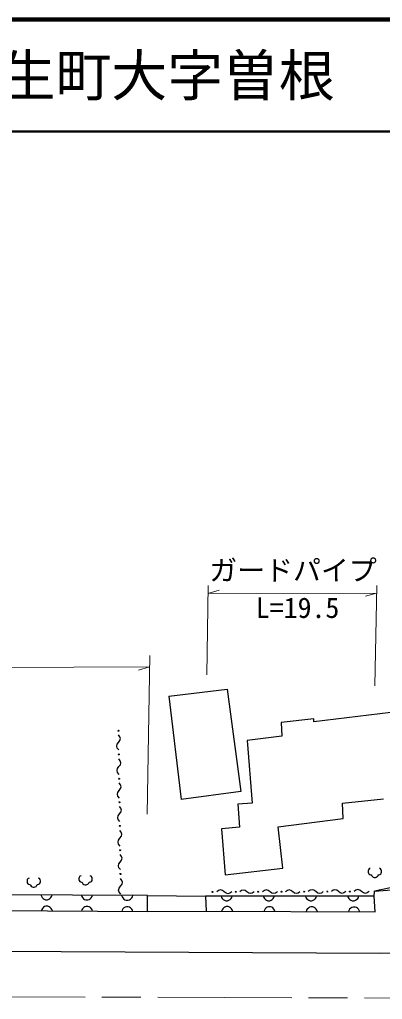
# Model space of a CAD drawing. Units: millimetres, scale not verified. Extents: x 40000 to 680000, y 20000 to 380000.
# Drawn here: x 426810 to 459294, y 292375 to 380000 of the extents above; entities that cross this region are included whole.
import ezdxf
from ezdxf.enums import TextEntityAlignment as Align

# ---------------------------------------------------------------- set-up
doc = ezdxf.new("R2010")
doc.units = ezdxf.units.MM
doc.header["$LTSCALE"] = 1000
doc.linetypes.add('CHAIN', pattern=[18.5, 12, -1.5, 3.5, -1.5])
for name, color, linetype, lineweight in [('M-BGD', 7, 'Continuous', 25), ('M-BMK', 2, 'CHAIN', 13), ('M-STR-HTXT', 7, 'Continuous', 13), ('M-TTL', 2, 'Continuous', 140), ('M-TTL-LINE', 7, 'Continuous', 50)]:
    doc.layers.add(name, color=color, linetype=linetype, lineweight=lineweight)
doc.layers.add('M-TTL-TXT', color=7, linetype='Continuous')
doc.styles.add('ＭＳ ゴシック', font='')
doc.styles.get('ＭＳ ゴシック').set_extended_font_data('MS Gothic')

msp = doc.modelspace()

# ---------------------------------------------------------------- linework, layer by layer
at = {"layer": 'M-BGD'}
for p, q in [((440186, 319502), (445401, 320115)), ((445401, 320115), (446628, 310974)), ((440186, 319502), (441290, 310238)), ((461041, 318156), (453157, 317213)), ((453157, 317465), (450235, 317151)), ((453157, 317213), (453157, 317465)), ((450235, 317151), (450298, 315926)), ((435795, 315863), (435667, 316029)), ((435676, 315357), (435800, 315527)), ((435839, 315695), (435795, 315863)), ((435800, 315527), (435839, 315695)), ((450298, 315926), (447188, 315533)), ((447188, 315533), (447627, 309910)), ((435513, 315019), (435552, 315187)), ((435557, 314851), (435513, 315019)), ((435552, 315187), (435676, 315357)), ((435685, 314685), (435557, 314851)), ((435830, 313719), (435696, 313893)), ((435877, 313544), (435830, 313719)), ((435534, 312835), (435576, 313011)), ((435581, 312660), (435534, 312835)), ((435576, 313011), (435706, 313189)), ((435706, 313189), (435835, 313367)), ((435835, 313367), (435877, 313544)), ((435715, 312485), (435581, 312660)), ((435854, 311563), (435726, 311729)), ((435735, 311057), (435858, 311227)), ((435898, 311396), (435854, 311563)), ((435858, 311227), (435898, 311396)), ((435571, 310719), (435611, 310888)), ((435616, 310552), (435571, 310719)), ((435611, 310888), (435735, 311057)), ((435744, 310386), (435616, 310552)), ((446628, 310974), (441290, 310238)), ((455729, 309932), (459404, 310309)), ((435882, 309463), (435754, 309630)), ((435927, 309296), (435882, 309463)), ((447627, 309910), (446340, 309848)), ((446340, 309848), (446497, 307774)), ((455791, 308550), (455729, 309932)), ((435600, 308619), (435640, 308788)), ((435644, 308452), (435600, 308619)), ((435640, 308788), (435763, 308958)), ((435773, 308286), (435644, 308452)), ((435763, 308958), (435887, 309127)), ((435887, 309127), (435927, 309296)), ((449949, 307796), (455791, 308550)), ((446497, 307774), (444895, 307617)), ((444895, 307617), (445206, 303524)), ((450389, 304120), (449949, 307796)), ((435663, 306612), (435793, 306790)), ((435918, 307320), (435783, 307494)), ((435793, 306790), (435923, 306968)), ((435964, 307144), (435918, 307320)), ((435923, 306968), (435964, 307144)), ((435622, 306435), (435663, 306612)), ((435668, 306260), (435622, 306435)), ((435803, 306086), (435668, 306260)), ((435941, 305164), (435813, 305330)), ((435985, 304996), (435941, 305164)), ((435946, 304828), (435985, 304996)), ((435659, 304320), (435698, 304488)), ((435703, 304152), (435659, 304320)), ((435698, 304488), (435822, 304658)), ((435831, 303986), (435703, 304152)), ((435822, 304658), (435946, 304828)), ((445206, 303524), (450389, 304120)), ((458207, 304103), (458111, 304055)), ((469335, 304291), (458573, 302053)), ((459119, 304055), (459023, 304103)), ((427667, 303229), (427571, 303181)), ((428579, 303181), (428483, 303229)), ((432143, 303289), (432119, 303193)), ((432119, 303193), (432119, 303097)), ((432215, 303385), (432143, 303289)), ((432311, 303433), (432215, 303385)), ((433223, 303385), (433127, 303433)), ((433295, 303289), (433223, 303385)), ((433319, 303193), (433295, 303289)), ((433319, 303097), (433319, 303193)), ((435976, 303020), (435842, 303194)), ((458039, 303959), (458015, 303863)), ((458015, 303863), (458015, 303767)), ((458015, 303767), (458039, 303671)), ((458111, 304055), (458039, 303959)), ((458039, 303671), (458087, 303599)), ((458087, 303599), (458159, 303551)), ((458159, 303551), (458255, 303527)), ((458255, 303527), (458303, 303527)), ((458303, 303527), (458327, 303455)), ((458327, 303455), (458375, 303383)), ((458375, 303383), (458471, 303311)), ((458471, 303311), (458567, 303287)), ((458567, 303287), (458663, 303287)), ((458663, 303287), (458735, 303311)), ((458735, 303311), (458831, 303359)), ((458831, 303359), (458879, 303407)), ((458879, 303407), (458903, 303455)), ((458903, 303455), (458927, 303527)), ((458927, 303527), (458975, 303527)), ((458975, 303527), (459071, 303551)), ((459071, 303551), (459143, 303599)), ((459191, 303959), (459119, 304055)), ((459143, 303599), (459191, 303671)), ((459215, 303863), (459191, 303959)), ((459191, 303671), (459215, 303767)), ((459215, 303767), (459215, 303863)), ((427499, 303085), (427475, 302989)), ((427475, 302989), (427475, 302893)), ((427475, 302893), (427499, 302797)), ((427571, 303181), (427499, 303085)), ((427499, 302797), (427547, 302725)), ((427547, 302725), (427619, 302677)), ((427619, 302677), (427715, 302653)), ((427715, 302653), (427763, 302653)), ((427763, 302653), (427787, 302581)), ((427787, 302581), (427835, 302509)), ((427835, 302509), (427931, 302437)), ((427931, 302437), (428027, 302413)), ((428027, 302413), (428123, 302413)), ((428123, 302413), (428195, 302437)), ((428195, 302437), (428291, 302485)), ((428291, 302485), (428339, 302533)), ((428339, 302533), (428363, 302581)), ((428363, 302581), (428387, 302653)), ((428387, 302653), (428435, 302653)), ((428435, 302653), (428531, 302677)), ((428531, 302677), (428603, 302725)), ((428651, 303085), (428579, 303181)), ((428603, 302725), (428651, 302797)), ((428675, 302989), (428651, 303085)), ((428651, 302797), (428675, 302893)), ((428675, 302893), (428675, 302989)), ((432119, 303097), (432143, 303001)), ((432143, 303001), (432191, 302929)), ((432191, 302929), (432263, 302881)), ((432263, 302881), (432359, 302857)), ((432359, 302857), (432407, 302857)), ((432407, 302857), (432431, 302785)), ((432431, 302785), (432479, 302713)), ((432479, 302713), (432575, 302641)), ((432575, 302641), (432671, 302617)), ((432671, 302617), (432767, 302617)), ((432767, 302617), (432839, 302641)), ((432839, 302641), (432935, 302689)), ((432935, 302689), (432983, 302737)), ((432983, 302737), (433007, 302785)), ((433007, 302785), (433031, 302857)), ((433031, 302857), (433079, 302857)), ((433079, 302857), (433175, 302881)), ((433175, 302881), (433247, 302929)), ((433247, 302929), (433295, 303001)), ((433295, 303001), (433319, 303097)), ((435680, 302136), (435722, 302312)), ((435722, 302312), (435852, 302490)), ((435852, 302490), (435981, 302668)), ((436023, 302845), (435976, 303020)), ((435981, 302668), (436023, 302845)), ((458573, 302053), (464858, 302509)), ((438255, 301661), (398508, 301888)), ((428721, 301715), (428760, 301595)), ((428760, 301595), (428820, 301495)), ((428820, 301495), (428919, 301394)), ((429519, 301391), (429620, 301490)), ((429620, 301490), (429680, 301590)), ((429680, 301590), (429721, 301710)), ((432335, 301695), (432374, 301574)), ((432374, 301574), (432433, 301474)), ((432433, 301474), (432533, 301373)), ((433133, 301370), (433233, 301469)), ((433233, 301469), (433294, 301569)), ((433294, 301569), (433335, 301689)), ((435727, 301961), (435680, 302136)), ((435861, 301786), (435727, 301961)), ((435948, 301674), (435987, 301554)), ((435987, 301554), (436047, 301453)), ((436047, 301453), (436146, 301353)), ((436746, 301349), (436847, 301449)), ((436847, 301449), (436907, 301548)), ((436907, 301548), (436948, 301668)), ((438255, 300227), (438255, 301661)), ((438255, 301661), (443460, 301622)), ((458568, 301622), (443460, 301622)), ((443460, 301622), (443500, 300258)), ((444626, 302118), (444459, 301992)), ((444794, 302161), (444626, 302118)), ((444962, 302119), (444794, 302161)), ((444849, 301622), (444889, 301502)), ((444889, 301502), (444949, 301402)), ((445131, 301994), (444962, 302119)), ((445299, 301868), (445131, 301994)), ((445467, 301826), (445299, 301868)), ((445635, 301869), (445467, 301826)), ((445803, 301995), (445635, 301869)), ((445749, 301402), (445809, 301502)), ((445809, 301502), (445849, 301622)), ((446682, 302117), (446523, 301997)), ((446842, 302157), (446682, 302117)), ((447002, 302118), (446842, 302157)), ((447163, 301998), (447002, 302118)), ((447323, 301879), (447163, 301998)), ((447483, 301839), (447323, 301879)), ((447643, 301879), (447483, 301839)), ((447803, 302000), (447643, 301879)), ((448726, 302128), (448559, 302001)), ((448626, 301622), (448666, 301502)), ((448666, 301502), (448726, 301402)), ((448894, 302170), (448726, 302128)), ((449062, 302129), (448894, 302170)), ((449231, 302003), (449062, 302129)), ((449399, 301877), (449231, 302003)), ((449567, 301836), (449399, 301877)), ((449526, 301402), (449586, 301502)), ((449735, 301878), (449567, 301836)), ((449586, 301502), (449626, 301622)), ((449903, 302004), (449735, 301878)), ((450782, 302126), (450623, 302006)), ((450942, 302167), (450782, 302126)), ((451102, 302127), (450942, 302167)), ((451263, 302007), (451102, 302127)), ((451423, 301888), (451263, 302007)), ((451583, 301848), (451423, 301888)), ((451743, 301889), (451583, 301848)), ((451903, 302009), (451743, 301889)), ((452402, 301622), (452442, 301502)), ((452442, 301502), (452502, 301402)), ((452826, 302137), (452659, 302011)), ((452994, 302179), (452826, 302137)), ((453162, 302138), (452994, 302179)), ((453331, 302012), (453162, 302138)), ((453302, 301402), (453362, 301502)), ((453499, 301887), (453331, 302012)), ((453362, 301502), (453402, 301622)), ((453667, 301845), (453499, 301887)), ((453835, 301887), (453667, 301845)), ((454003, 302014), (453835, 301887)), ((454882, 302136), (454723, 302015)), ((455042, 302176), (454882, 302136)), ((455202, 302136), (455042, 302176)), ((455363, 302017), (455202, 302136)), ((455523, 301897), (455363, 302017)), ((455683, 301858), (455523, 301897)), ((455843, 301898), (455683, 301858)), ((456003, 302018), (455843, 301898)), ((456179, 301622), (456219, 301502)), ((456219, 301502), (456279, 301402)), ((456926, 302146), (456759, 302020)), ((457094, 302189), (456926, 302146)), ((457079, 301402), (457139, 301502)), ((457262, 302147), (457094, 302189)), ((457139, 301502), (457179, 301622)), ((457431, 302021), (457262, 302147)), ((457599, 301896), (457431, 302021)), ((457767, 301854), (457599, 301896)), ((457935, 301897), (457767, 301854)), ((458103, 302023), (457935, 301897)), ((458568, 301622), (458573, 302053)), ((458653, 300210), (458568, 301622)), ((428950, 300611), (428849, 300512)), ((428919, 301394), (429019, 301334)), ((429050, 300670), (428950, 300611)), ((429019, 301334), (429139, 301293)), ((429170, 300709), (429050, 300670)), ((429139, 301293), (429299, 301292)), ((429330, 300708), (429170, 300709)), ((429299, 301292), (429419, 301331)), ((429450, 300667), (429330, 300708)), ((429419, 301331), (429519, 301391)), ((429550, 300607), (429450, 300667)), ((429649, 300506), (429550, 300607)), ((432553, 300586), (432452, 300487)), ((432533, 301373), (432632, 301313)), ((432653, 300645), (432553, 300586)), ((432632, 301313), (432752, 301272)), ((432773, 300685), (432653, 300645)), ((432752, 301272), (432912, 301271)), ((432933, 300683), (432773, 300685)), ((432912, 301271), (433032, 301311)), ((433053, 300643), (432933, 300683)), ((433032, 301311), (433133, 301370)), ((433153, 300582), (433053, 300643)), ((433252, 300481), (433153, 300582)), ((436155, 300561), (436055, 300462)), ((436146, 301353), (436246, 301292)), ((436256, 300620), (436155, 300561)), ((436246, 301292), (436365, 301251)), ((436376, 300660), (436256, 300620)), ((436365, 301251), (436525, 301251)), ((436536, 300659), (436376, 300660)), ((436525, 301251), (436646, 301290)), ((436656, 300618), (436536, 300659)), ((436646, 301290), (436746, 301349)), ((436755, 300557), (436656, 300618)), ((436855, 300456), (436755, 300557)), ((444949, 301402), (445049, 301302)), ((445095, 300573), (444995, 300474)), ((445049, 301302), (445149, 301242)), ((445196, 300633), (445095, 300573)), ((445149, 301242), (445269, 301202)), ((445316, 300673), (445196, 300633)), ((445269, 301202), (445429, 301202)), ((445476, 300672), (445316, 300673)), ((445429, 301202), (445549, 301242)), ((445596, 300632), (445476, 300672)), ((445549, 301242), (445649, 301302)), ((445695, 300571), (445596, 300632)), ((445649, 301302), (445749, 301402)), ((445795, 300471), (445695, 300571)), ((448726, 301402), (448826, 301302)), ((448883, 300561), (448783, 300462)), ((448826, 301302), (448926, 301242)), ((448984, 300621), (448883, 300561)), ((448926, 301242), (449046, 301202)), ((449104, 300661), (448984, 300621)), ((449046, 301202), (449206, 301202)), ((449264, 300660), (449104, 300661)), ((449206, 301202), (449326, 301242)), ((449384, 300620), (449264, 300660)), ((449326, 301242), (449426, 301302)), ((449483, 300559), (449384, 300620)), ((449426, 301302), (449526, 301402)), ((449583, 300459), (449483, 300559)), ((452502, 301402), (452602, 301302)), ((452602, 301302), (452702, 301242)), ((452772, 300609), (452671, 300549)), ((452702, 301242), (452822, 301202)), ((452892, 300649), (452772, 300609)), ((452822, 301202), (452982, 301202)), ((453052, 300648), (452892, 300649)), ((452982, 301202), (453102, 301242)), ((453172, 300608), (453052, 300648)), ((453102, 301242), (453202, 301302)), ((453271, 300547), (453172, 300608)), ((453202, 301302), (453302, 301402)), ((456279, 301402), (456379, 301302)), ((456379, 301302), (456479, 301242)), ((456560, 300597), (456460, 300537)), ((456479, 301242), (456599, 301202)), ((456680, 300637), (456560, 300597)), ((456599, 301202), (456759, 301202)), ((456840, 300636), (456680, 300637)), ((456759, 301202), (456879, 301242)), ((456960, 300596), (456840, 300636)), ((456879, 301242), (456979, 301302)), ((457060, 300535), (456960, 300596)), ((456979, 301302), (457079, 301402)), ((398623, 300500), (438255, 300227)), ((428788, 300412), (428747, 300292)), ((428849, 300512), (428788, 300412)), ((429708, 300406), (429649, 300506)), ((429747, 300285), (429708, 300406)), ((432391, 300387), (432350, 300267)), ((432452, 300487), (432391, 300387)), ((433311, 300381), (433252, 300481)), ((433350, 300261), (433311, 300381)), ((435994, 300362), (435953, 300243)), ((436055, 300462), (435994, 300362)), ((436914, 300356), (436855, 300456)), ((436953, 300236), (436914, 300356)), ((438255, 300227), (443500, 300258)), ((443500, 300258), (458653, 300210)), ((444935, 300374), (444894, 300254)), ((444995, 300474), (444935, 300374)), ((445855, 300371), (445795, 300471)), ((445894, 300251), (445855, 300371)), ((448723, 300362), (448682, 300242)), ((448783, 300462), (448723, 300362)), ((449643, 300359), (449583, 300459)), ((449682, 300239), (449643, 300359)), ((452511, 300350), (452470, 300230)), ((452571, 300450), (452511, 300350)), ((452671, 300549), (452571, 300450)), ((453371, 300447), (453271, 300547)), ((453431, 300347), (453371, 300447)), ((453470, 300227), (453431, 300347)), ((456299, 300338), (456259, 300218)), ((456359, 300438), (456299, 300338)), ((456460, 300537), (456359, 300438)), ((457159, 300435), (457060, 300535)), ((457219, 300335), (457159, 300435)), ((457259, 300215), (457219, 300335)), ((405881, 296787), (459084, 296510)), ((459084, 296510), (469139, 296752))]:
    msp.add_line(p, q, dxfattribs=at)
for centre, radius in [((435662, 316407), 42), ((435691, 314289), 44), ((435720, 312107), 42), ((435749, 310008), 42), ((435778, 307890), 44), ((435808, 305708), 42), ((435837, 303590), 44), ((444081, 301991), 42), ((446163, 301996), 40), ((448181, 302001), 42), ((450263, 302005), 40), ((452281, 302010), 42), ((454363, 302015), 40), ((456381, 302019), 42)]:
    msp.add_circle(centre, radius, dxfattribs=at)
at = {"layer": 'M-BMK'}
msp.add_line((402179, 292674), (501249, 292375), dxfattribs=at)
at = {"layer": 'M-STR-HTXT'}
for p, q in [((443683, 329379), (443560, 321404)), ((443672, 328677), (444672, 328959)), ((443672, 328677), (458768, 328706)), ((458768, 328706), (457768, 328424)), ((458780, 329397), (458623, 320406)), ((438468, 323122), (438223, 308949)), ((398604, 321936), (438451, 322110)), ((438451, 322110), (437452, 321826))]:
    msp.add_line(p, q, dxfattribs=at)
at = {"layer": 'M-TTL'}
msp.add_line((680000, 380000), (40000, 380000), dxfattribs=at)
at = {"layer": 'M-TTL-LINE'}
msp.add_line((40000, 370000), (680000, 370000), dxfattribs=at)

# ---------------------------------------------------------------- texts
at = {"layer": 'M-STR-HTXT', "style": 'ＭＳ ゴシック'}
for s, p in [('ガードパイプ ', (443787, 329288)), ('L=19.5', (447957, 325937))]:
    msp.add_text(s, height=1833, dxfattribs=at).set_placement(p, align=Align.BOTTOM_LEFT)
at = {"layer": 'M-TTL-TXT', "style": 'ＭＳ ゴシック'}
msp.add_text('熊毛郡平生町大字曽根', height=3666, dxfattribs=at).set_placement((405024, 375000), align=Align.MIDDLE_LEFT)

doc.saveas('drawing.dxf')
